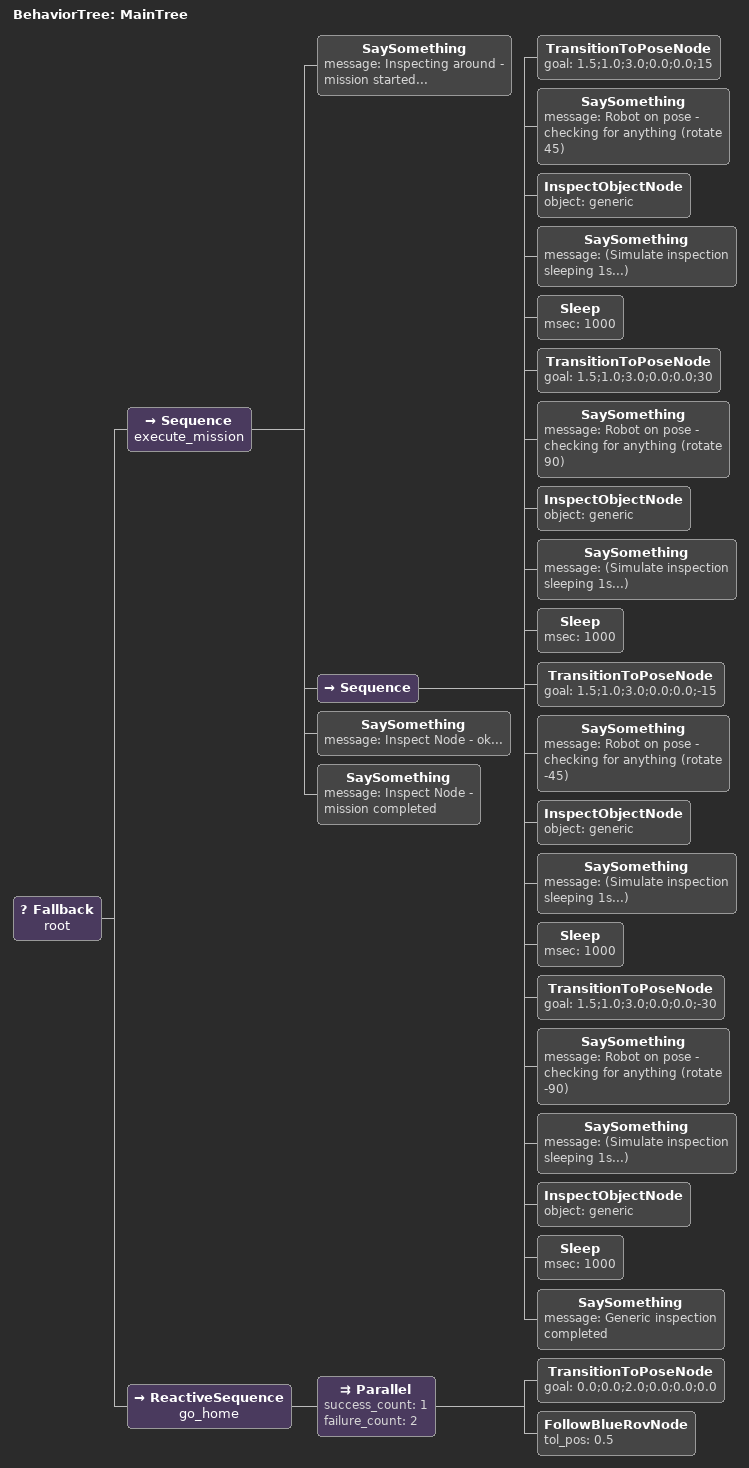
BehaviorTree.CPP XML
<root BTCPP_format="4" >

     <BehaviorTree ID="MainTree">
        <Fallback name="root">
            <Sequence name="execute_mission">
                <SaySomething   message="Inspecting around - mission started..." />
                <Sequence>
                    <TransitionToPoseNode goal="1.5;1.0;3.0;0.0;0.0;15"/> <!-- Anode waypoint-->
                    <SaySomething   message="Robot on pose - checking for anything (rotate 45)" />
                    <InspectObjectNode object="generic"/>
                    <SaySomething   message="(Simulate inspection sleeping 1s...)" />
                    <Sleep msec="1000"/>

                    <TransitionToPoseNode goal="1.5;1.0;3.0;0.0;0.0;30"/> <!-- Anode waypoint-->
                    <SaySomething   message="Robot on pose - checking for anything (rotate 90)" />
                    <InspectObjectNode object="generic"/>
                    <SaySomething   message="(Simulate inspection sleeping 1s...)" />
                    <Sleep msec="1000"/>

                    <TransitionToPoseNode goal="1.5;1.0;3.0;0.0;0.0;-15"/> <!-- Anode waypoint-->
                    <SaySomething   message="Robot on pose - checking for anything (rotate -45)" />
                    <InspectObjectNode object="generic"/>
                    <SaySomething   message="(Simulate inspection sleeping 1s...)" />
                    <Sleep msec="1000"/>

                    <TransitionToPoseNode goal="1.5;1.0;3.0;0.0;0.0;-30"/> <!-- Anode waypoint-->
                    <SaySomething   message="Robot on pose - checking for anything (rotate -90)" />
                    <SaySomething   message="(Simulate inspection sleeping 1s...)" />
                    <InspectObjectNode object="generic"/>
                    <Sleep msec="1000"/>
                    <SaySomething   message="Generic inspection completed" />
                </Sequence>
                <SaySomething   message="Inspect Node - ok..." />
                <SaySomething   message="Inspect Node - mission completed" />
            </Sequence>
            <ReactiveSequence name="go_home">
                <!-- TODO: isRobotHome -->
                <Parallel success_count="1" failure_count="2">
                    <TransitionToPoseNode goal="0.0;0.0;2.0;0.0;0.0;0.0"/>
                    <FollowBlueRovNode tol_pos="0.5" />
                </Parallel>
            </ReactiveSequence>
        </Fallback>
     </BehaviorTree>

 </root>
